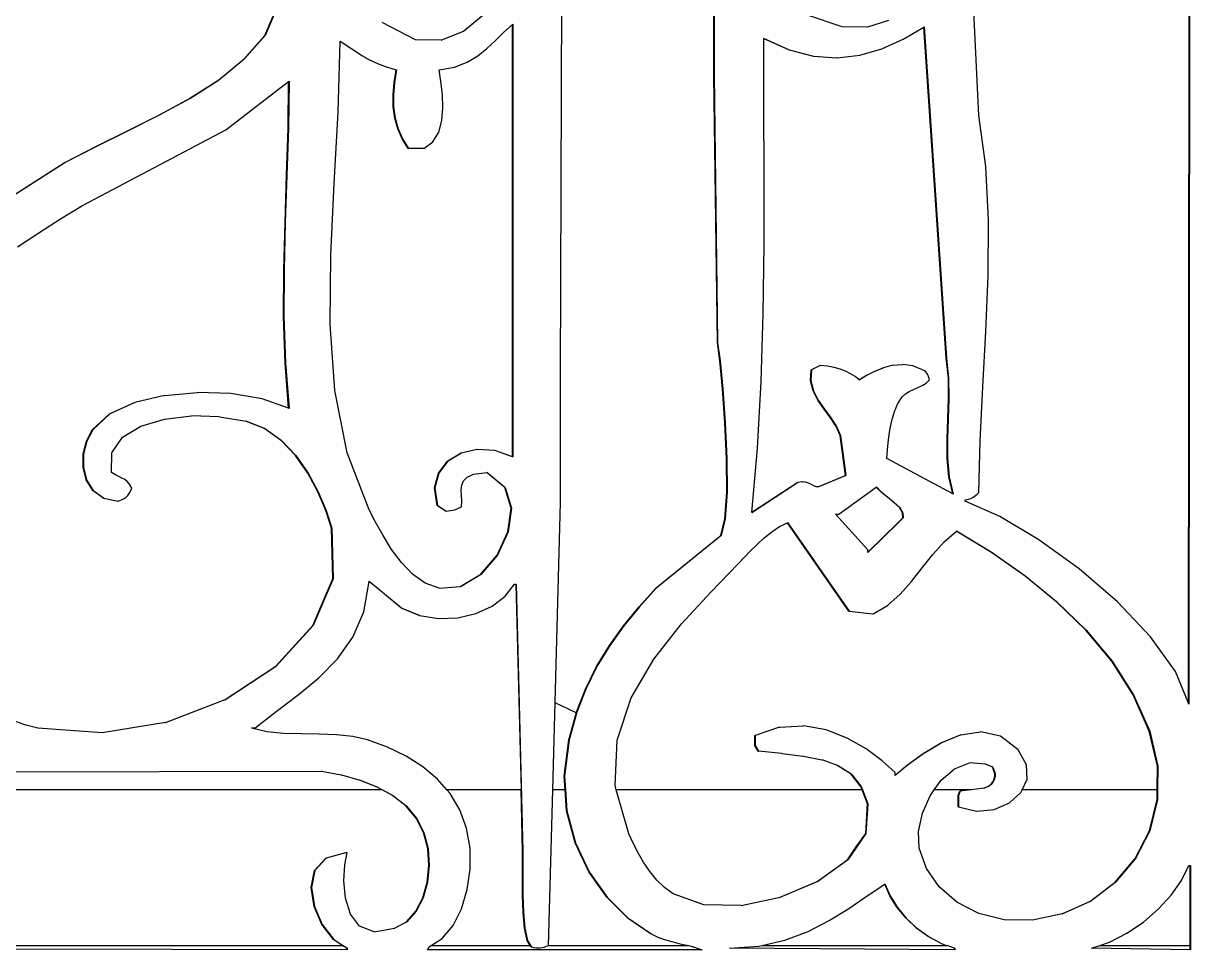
# Model space of a CAD drawing. Header units: inches. Extents: x -343 to 13887, y -13069 to -746.
# Drawn here: x 3413.24 to 3430.19, y -9231.01 to -9217.56 of the extents above; entities that cross this region are included whole.
import ezdxf

# ---------------------------------------------------------------- set-up
doc = ezdxf.new("R2010")
doc.units = ezdxf.units.IN
doc.header["$LTSCALE"] = 17
doc.header["$MEASUREMENT"] = 0
doc.layers.add('OUTLINE', color=1, linetype='Continuous', lineweight=25)

# ---------------------------------------------------------------- blocks, each defined once
blk = doc.blocks.new('fddd')
for p, q in [((-475.451, -3285.638), (-475.426, -3278.338)), ((-473.224, -3281.283), (-473.224, -3278.755)), ((-473.219, -3278.755), (-473.219, -3281.283)), ((-466.33, -3290.396), (-466.319, -3278.755)), ((-466.314, -3278.755), (-466.326, -3290.408)), ((-469.376, -3281.864), (-469.475, -3279.852)), ((-479.746, -3280.702), (-479.46, -3280.031)), ((-479.455, -3280.031), (-479.741, -3280.702)), ((-476.859, -3280.641), (-476.579, -3280.408)), ((-476.574, -3280.408), (-476.854, -3280.641)), ((-471.359, -3280.578), (-471.877, -3280.402)), ((-470.687, -3280.484), (-470.992, -3280.58)), ((-477.559, -3280.764), (-478.041, -3280.515)), ((-477.185, -3280.77), (-476.859, -3280.641)), ((-476.859, -3280.641), (-476.854, -3280.641)), ((-476.396, -3280.773), (-476.274, -3280.653)), ((-476.274, -3280.653), (-476.15, -3280.541)), ((-476.15, -3280.541), (-476.145, -3280.536)), ((-476.15, -3286.818), (-476.15, -3280.541)), ((-476.145, -3280.536), (-476.145, -3286.82)), ((-470.992, -3280.58), (-471.359, -3280.578)), ((-470.475, -3280.756), (-470.174, -3280.58)), ((-470.174, -3280.58), (-470.169, -3280.578)), ((-469.852, -3285.389), (-470.174, -3280.58)), ((-470.169, -3280.578), (-469.847, -3285.389)), ((-480.05, -3281.046), (-479.746, -3280.702)), ((-479.741, -3280.702), (-480.046, -3281.046)), ((-479.746, -3280.702), (-479.741, -3280.702)), ((-478.679, -3281.814), (-478.65, -3280.788)), ((-478.65, -3280.785), (-478.542, -3280.855)), ((-478.65, -3280.788), (-478.65, -3280.785)), ((-478.547, -3280.855), (-478.65, -3280.788)), ((-477.185, -3280.77), (-477.559, -3280.764)), ((-476.519, -3280.89), (-476.396, -3280.773)), ((-472.5, -3280.744), (-472.129, -3280.91)), ((-472.5, -3280.746), (-472.5, -3280.744)), ((-472.134, -3280.91), (-472.5, -3280.746)), ((-472.499, -3281.73), (-472.5, -3280.746)), ((-470.786, -3280.895), (-470.475, -3280.756)), ((-478.547, -3280.855), (-478.542, -3280.855)), ((-478.443, -3280.924), (-478.547, -3280.855)), ((-478.542, -3280.855), (-478.438, -3280.924)), ((-478.443, -3280.924), (-478.438, -3280.924)), ((-478.339, -3280.991), (-478.443, -3280.924)), ((-478.438, -3280.924), (-478.335, -3280.991)), ((-478.339, -3280.991), (-478.335, -3280.991)), ((-478.231, -3281.053), (-478.339, -3280.991)), ((-478.335, -3280.991), (-478.226, -3281.053)), ((-476.807, -3281.09), (-476.653, -3280.998)), ((-476.653, -3280.998), (-476.519, -3280.89)), ((-472.134, -3280.91), (-472.129, -3280.91)), ((-472.129, -3280.91), (-471.779, -3281.001)), ((-471.779, -3281.001), (-471.774, -3281.001)), ((-471.774, -3281.001), (-471.438, -3281.024)), ((-471.433, -3281.024), (-471.105, -3280.987)), ((-471.105, -3280.987), (-470.786, -3280.895)), ((-480.419, -3281.348), (-480.05, -3281.046)), ((-480.046, -3281.046), (-480.415, -3281.348)), ((-480.05, -3281.046), (-480.046, -3281.046)), ((-478.231, -3281.053), (-478.226, -3281.053)), ((-478.114, -3281.11), (-478.231, -3281.053)), ((-478.226, -3281.053), (-478.109, -3281.11)), ((-478.114, -3281.11), (-478.109, -3281.11)), ((-478.109, -3281.11), (-477.984, -3281.159)), ((-477.984, -3281.159), (-477.979, -3281.159)), ((-477.979, -3281.159), (-477.836, -3281.2)), ((-477.212, -3281.2), (-476.99, -3281.16)), ((-476.99, -3281.16), (-476.807, -3281.09)), ((-471.436, -3281.024), (-471.438, -3281.024)), ((-471.436, -3281.024), (-471.433, -3281.024)), ((-477.867, -3281.385), (-477.836, -3281.2)), ((-477.832, -3281.2), (-477.863, -3281.385)), ((-477.836, -3281.2), (-477.832, -3281.2)), ((-477.187, -3281.369), (-477.212, -3281.2)), ((-473.224, -3281.283), (-473.219, -3281.283)), ((-473.174, -3285.161), (-473.224, -3281.283)), ((-473.219, -3281.283), (-473.17, -3285.161)), ((-480.836, -3281.616), (-480.419, -3281.348)), ((-480.415, -3281.348), (-480.832, -3281.616)), ((-480.419, -3281.348), (-480.415, -3281.348)), ((-480.311, -3282.071), (-479.399, -3281.37)), ((-479.408, -3282.046), (-479.399, -3281.37)), ((-479.394, -3281.366), (-479.403, -3282.046)), ((-479.399, -3281.37), (-479.394, -3281.366)), ((-477.883, -3281.565), (-477.867, -3281.385)), ((-477.863, -3281.385), (-477.878, -3281.565)), ((-477.867, -3281.385), (-477.863, -3281.385)), ((-477.167, -3281.557), (-477.187, -3281.369)), ((-481.284, -3281.86), (-480.836, -3281.616)), ((-480.832, -3281.616), (-481.279, -3281.86)), ((-480.836, -3281.616), (-480.832, -3281.616)), ((-477.883, -3281.565), (-477.878, -3281.565)), ((-477.88, -3281.737), (-477.883, -3281.565)), ((-477.878, -3281.565), (-477.875, -3281.737)), ((-477.16, -3281.75), (-477.167, -3281.557)), ((-478.736, -3282.853), (-478.679, -3281.814)), ((-477.88, -3281.737), (-477.875, -3281.737)), ((-477.858, -3281.901), (-477.88, -3281.737)), ((-477.875, -3281.737), (-477.854, -3281.901)), ((-477.174, -3281.938), (-477.16, -3281.75)), ((-472.495, -3282.73), (-472.499, -3281.73)), ((-481.746, -3282.091), (-481.284, -3281.86)), ((-481.279, -3281.86), (-481.742, -3282.091)), ((-481.284, -3281.86), (-481.279, -3281.86)), ((-477.858, -3281.901), (-477.854, -3281.901)), ((-477.816, -3282.057), (-477.858, -3281.901)), ((-477.854, -3281.901), (-477.811, -3282.057)), ((-477.219, -3282.107), (-477.174, -3281.938)), ((-469.276, -3282.606), (-469.376, -3281.864)), ((-482.394, -3283.17), (-480.311, -3282.071)), ((-482.206, -3282.317), (-481.746, -3282.091)), ((-481.742, -3282.091), (-482.202, -3282.317)), ((-481.746, -3282.091), (-481.742, -3282.091)), ((-479.429, -3282.731), (-479.408, -3282.046)), ((-479.403, -3282.046), (-479.424, -3282.731)), ((-479.408, -3282.046), (-479.403, -3282.046)), ((-477.816, -3282.057), (-477.811, -3282.057)), ((-477.751, -3282.204), (-477.816, -3282.057)), ((-477.811, -3282.057), (-477.747, -3282.204)), ((-477.303, -3282.245), (-477.219, -3282.107)), ((-482.647, -3282.548), (-482.206, -3282.317)), ((-482.202, -3282.317), (-482.642, -3282.548)), ((-482.206, -3282.317), (-482.202, -3282.317)), ((-477.751, -3282.204), (-477.747, -3282.204)), ((-477.663, -3282.341), (-477.751, -3282.204)), ((-477.747, -3282.204), (-477.658, -3282.341)), ((-477.663, -3282.341), (-477.658, -3282.341)), ((-477.435, -3282.341), (-477.658, -3282.341)), ((-477.435, -3282.341), (-477.303, -3282.245)), ((-482.642, -3282.548), (-484.601, -3283.792)), ((-484.601, -3283.789), (-482.647, -3282.548)), ((-482.647, -3282.548), (-482.642, -3282.548)), ((-469.237, -3283.385), (-469.276, -3282.606)), ((-479.452, -3283.418), (-479.429, -3282.731)), ((-479.424, -3282.731), (-479.448, -3283.418)), ((-479.429, -3282.731), (-479.424, -3282.731)), ((-478.786, -3283.884), (-478.736, -3282.853)), ((-472.496, -3283.735), (-472.495, -3282.73)), ((-482.714, -3283.364), (-482.394, -3283.17)), ((-483.028, -3283.565), (-482.714, -3283.364)), ((-479.47, -3284.103), (-479.452, -3283.418)), ((-479.448, -3283.418), (-479.465, -3284.103)), ((-479.452, -3283.418), (-479.448, -3283.418)), ((-469.242, -3284.187), (-469.237, -3283.385)), ((-483.336, -3283.771), (-483.028, -3283.565)), ((-478.795, -3284.891), (-478.786, -3283.884)), ((-472.509, -3284.736), (-472.496, -3283.735)), ((-479.473, -3284.783), (-479.47, -3284.103)), ((-479.47, -3284.103), (-479.465, -3284.103)), ((-479.465, -3284.103), (-479.468, -3284.783)), ((-469.275, -3284.998), (-469.242, -3284.187)), ((-472.538, -3285.724), (-472.509, -3284.736)), ((-479.452, -3285.455), (-479.473, -3284.783)), ((-479.473, -3284.783), (-479.468, -3284.783)), ((-479.468, -3284.783), (-479.447, -3285.455)), ((-478.728, -3285.855), (-478.795, -3284.891)), ((-469.319, -3285.803), (-469.275, -3284.998)), ((-473.174, -3285.161), (-473.17, -3285.161)), ((-473.138, -3285.426), (-473.174, -3285.161)), ((-473.17, -3285.161), (-473.133, -3285.426)), ((-469.852, -3285.389), (-469.847, -3285.389)), ((-469.819, -3285.676), (-469.852, -3285.389)), ((-469.847, -3285.389), (-469.815, -3285.676)), ((-479.452, -3285.455), (-479.447, -3285.455)), ((-479.399, -3286.113), (-479.452, -3285.455)), ((-479.447, -3285.455), (-479.394, -3286.115)), ((-473.138, -3285.426), (-473.133, -3285.426)), ((-473.098, -3285.834), (-473.138, -3285.426)), ((-473.133, -3285.426), (-473.093, -3285.834)), ((-471.819, -3285.715), (-471.811, -3285.555)), ((-471.806, -3285.555), (-471.815, -3285.715)), ((-471.811, -3285.555), (-471.687, -3285.493)), ((-471.811, -3285.555), (-471.806, -3285.555)), ((-471.682, -3285.493), (-471.806, -3285.555)), ((-471.687, -3285.493), (-471.682, -3285.493)), ((-471.574, -3285.503), (-471.682, -3285.493)), ((-471.478, -3285.52), (-471.574, -3285.503)), ((-471.391, -3285.544), (-471.478, -3285.52)), ((-471.313, -3285.575), (-471.391, -3285.544)), ((-471.241, -3285.612), (-471.313, -3285.575)), ((-471.014, -3285.638), (-470.897, -3285.578)), ((-470.892, -3285.578), (-471.01, -3285.638)), ((-470.897, -3285.578), (-470.766, -3285.525)), ((-470.897, -3285.578), (-470.892, -3285.578)), ((-470.761, -3285.525), (-470.892, -3285.578)), ((-470.766, -3285.525), (-470.761, -3285.525)), ((-470.627, -3285.489), (-470.761, -3285.525)), ((-470.627, -3285.489), (-470.623, -3285.489)), ((-470.623, -3285.489), (-470.484, -3285.477)), ((-470.484, -3285.477), (-470.482, -3285.477)), ((-470.479, -3285.477), (-470.482, -3285.477)), ((-470.335, -3285.496), (-470.479, -3285.477)), ((-470.194, -3285.555), (-470.335, -3285.496)), ((-470.167, -3285.572), (-470.194, -3285.555)), ((-470.146, -3285.587), (-470.167, -3285.572)), ((-475.451, -3287.484), (-475.451, -3285.638)), ((-472.591, -3286.692), (-472.538, -3285.724)), ((-471.819, -3285.715), (-471.815, -3285.715)), ((-471.782, -3285.862), (-471.819, -3285.715)), ((-471.815, -3285.715), (-471.777, -3285.862)), ((-471.174, -3285.654), (-471.241, -3285.612)), ((-471.114, -3285.699), (-471.174, -3285.654)), ((-471.114, -3285.699), (-471.014, -3285.638)), ((-471.111, -3285.7), (-471.114, -3285.699)), ((-471.01, -3285.638), (-471.111, -3285.7)), ((-471.014, -3285.638), (-471.01, -3285.638)), ((-470.2, -3285.784), (-470.143, -3285.748)), ((-470.131, -3285.602), (-470.146, -3285.587)), ((-470.143, -3285.748), (-470.095, -3285.7)), ((-470.12, -3285.619), (-470.131, -3285.602)), ((-470.111, -3285.64), (-470.12, -3285.619)), ((-470.103, -3285.666), (-470.111, -3285.64)), ((-470.095, -3285.7), (-470.103, -3285.666)), ((-469.819, -3285.676), (-469.815, -3285.676)), ((-469.815, -3285.97), (-469.819, -3285.676)), ((-469.815, -3285.676), (-469.81, -3285.97)), ((-481.198, -3285.927), (-480.727, -3285.884)), ((-480.727, -3285.884), (-480.724, -3285.884)), ((-480.723, -3285.884), (-480.724, -3285.884)), ((-480.24, -3285.902), (-480.723, -3285.884)), ((-479.786, -3285.979), (-480.24, -3285.902)), ((-478.55, -3286.76), (-478.728, -3285.855)), ((-473.098, -3285.834), (-473.093, -3285.834)), ((-473.063, -3286.327), (-473.098, -3285.834)), ((-473.093, -3285.834), (-473.058, -3286.327)), ((-471.782, -3285.862), (-471.777, -3285.862)), ((-471.713, -3285.998), (-471.782, -3285.862)), ((-471.777, -3285.862), (-471.708, -3285.998)), ((-470.492, -3285.949), (-470.444, -3285.905)), ((-470.444, -3285.905), (-470.387, -3285.87)), ((-470.387, -3285.87), (-470.325, -3285.841)), ((-470.325, -3285.841), (-470.262, -3285.814)), ((-470.262, -3285.814), (-470.2, -3285.784)), ((-469.358, -3286.588), (-469.319, -3285.803)), ((-481.999, -3286.197), (-481.638, -3286.031)), ((-481.633, -3286.031), (-481.994, -3286.197)), ((-481.638, -3286.031), (-481.633, -3286.031)), ((-481.203, -3285.927), (-481.633, -3286.031)), ((-481.203, -3285.927), (-481.198, -3285.927)), ((-479.399, -3286.113), (-479.786, -3285.979)), ((-471.713, -3285.998), (-471.708, -3285.998)), ((-471.625, -3286.127), (-471.713, -3285.998)), ((-471.708, -3285.998), (-471.62, -3286.127)), ((-470.602, -3286.16), (-470.554, -3286.044)), ((-470.554, -3286.044), (-470.492, -3285.949)), ((-469.825, -3286.266), (-469.815, -3285.97)), ((-469.81, -3285.97), (-469.82, -3286.266)), ((-469.815, -3285.97), (-469.81, -3285.97)), ((-482.25, -3286.426), (-481.999, -3286.197)), ((-481.994, -3286.197), (-482.245, -3286.426)), ((-481.999, -3286.197), (-481.994, -3286.197)), ((-481.2, -3286.271), (-480.808, -3286.226)), ((-480.406, -3286.237), (-480.808, -3286.226)), ((-480.406, -3286.237), (-480.401, -3286.237)), ((-480.401, -3286.237), (-480.018, -3286.302)), ((-479.394, -3286.115), (-479.399, -3286.113)), ((-471.625, -3286.127), (-471.62, -3286.127)), ((-471.533, -3286.253), (-471.625, -3286.127)), ((-471.62, -3286.127), (-471.528, -3286.253)), ((-471.533, -3286.253), (-471.528, -3286.253)), ((-471.45, -3286.379), (-471.533, -3286.253)), ((-471.528, -3286.253), (-471.445, -3286.379)), ((-470.639, -3286.291), (-470.602, -3286.16)), ((-482.336, -3286.591), (-482.25, -3286.426)), ((-482.245, -3286.426), (-482.332, -3286.591)), ((-482.25, -3286.426), (-482.245, -3286.426)), ((-481.812, -3286.535), (-481.546, -3286.373)), ((-481.546, -3286.373), (-481.2, -3286.271)), ((-480.018, -3286.302), (-480.014, -3286.302)), ((-479.748, -3286.409), (-480.018, -3286.302)), ((-480.014, -3286.302), (-479.743, -3286.409)), ((-479.748, -3286.409), (-479.743, -3286.409)), ((-479.508, -3286.581), (-479.748, -3286.409)), ((-479.743, -3286.409), (-479.503, -3286.581)), ((-473.063, -3286.327), (-473.058, -3286.327)), ((-473.04, -3286.845), (-473.063, -3286.327)), ((-473.058, -3286.327), (-473.036, -3286.845)), ((-471.45, -3286.379), (-471.445, -3286.379)), ((-471.389, -3286.509), (-471.45, -3286.379)), ((-471.445, -3286.379), (-471.384, -3286.509)), ((-470.687, -3286.573), (-470.667, -3286.431)), ((-470.667, -3286.431), (-470.639, -3286.291)), ((-469.837, -3286.558), (-469.825, -3286.266)), ((-469.82, -3286.266), (-469.832, -3286.558)), ((-469.825, -3286.266), (-469.82, -3286.266)), ((-482.382, -3286.778), (-482.336, -3286.591)), ((-482.332, -3286.591), (-482.377, -3286.778)), ((-482.336, -3286.591), (-482.332, -3286.591)), ((-481.965, -3286.76), (-481.812, -3286.535)), ((-479.508, -3286.581), (-479.503, -3286.581)), ((-479.299, -3286.801), (-479.508, -3286.581)), ((-479.503, -3286.581), (-479.294, -3286.801)), ((-471.389, -3286.509), (-471.384, -3286.509)), ((-471.315, -3287.09), (-471.389, -3286.509)), ((-471.384, -3286.509), (-471.31, -3287.09)), ((-470.702, -3286.711), (-470.687, -3286.573)), ((-469.837, -3286.558), (-469.832, -3286.558)), ((-469.837, -3286.841), (-469.837, -3286.558)), ((-469.832, -3286.558), (-469.832, -3286.841)), ((-469.376, -3287.338), (-469.358, -3286.588)), ((-481.973, -3287.048), (-481.965, -3286.76)), ((-478.228, -3287.587), (-478.55, -3286.76)), ((-477.091, -3286.883), (-476.9, -3286.766)), ((-476.896, -3286.766), (-477.087, -3286.883)), ((-476.9, -3286.766), (-476.896, -3286.766)), ((-476.668, -3286.711), (-476.896, -3286.766)), ((-476.668, -3286.711), (-476.663, -3286.711)), ((-476.407, -3286.726), (-476.663, -3286.711)), ((-476.15, -3286.818), (-476.407, -3286.726)), ((-472.673, -3287.626), (-472.591, -3286.692)), ((-470.715, -3286.841), (-470.702, -3286.711)), ((-482.384, -3286.972), (-482.382, -3286.778)), ((-482.382, -3286.778), (-482.377, -3286.778)), ((-482.377, -3286.778), (-482.379, -3286.972)), ((-479.299, -3286.801), (-479.294, -3286.801)), ((-479.121, -3287.054), (-479.299, -3286.801)), ((-479.294, -3286.801), (-479.116, -3287.054)), ((-477.224, -3287.055), (-477.091, -3286.883)), ((-477.087, -3286.883), (-477.219, -3287.055)), ((-477.091, -3286.883), (-477.087, -3286.883)), ((-476.145, -3286.82), (-476.15, -3286.818)), ((-473.04, -3286.845), (-473.036, -3286.845)), ((-473.038, -3287.33), (-473.04, -3286.845)), ((-473.036, -3286.845), (-473.033, -3287.33)), ((-469.753, -3287.356), (-470.715, -3286.841)), ((-469.837, -3286.841), (-469.832, -3286.841)), ((-469.813, -3287.11), (-469.837, -3286.841)), ((-469.832, -3286.841), (-469.809, -3287.11)), ((-482.384, -3286.972), (-482.379, -3286.972)), ((-482.344, -3287.129), (-482.384, -3286.972)), ((-482.379, -3286.972), (-482.339, -3287.132)), ((-481.914, -3287.082), (-481.973, -3287.048)), ((-481.864, -3287.107), (-481.914, -3287.082)), ((-481.82, -3287.127), (-481.864, -3287.107)), ((-479.121, -3287.054), (-479.116, -3287.054)), ((-478.975, -3287.325), (-479.121, -3287.054)), ((-479.116, -3287.054), (-478.97, -3287.325)), ((-477.279, -3287.271), (-477.224, -3287.055)), ((-477.219, -3287.055), (-477.275, -3287.271)), ((-477.224, -3287.055), (-477.219, -3287.055)), ((-476.806, -3287.115), (-476.716, -3287.069)), ((-476.716, -3287.069), (-476.522, -3287.048)), ((-476.262, -3287.262), (-476.522, -3287.048)), ((-476.522, -3287.048), (-476.517, -3287.048)), ((-476.517, -3287.048), (-476.257, -3287.262)), ((-471.711, -3287.255), (-471.315, -3287.09)), ((-471.31, -3287.09), (-471.707, -3287.256)), ((-471.315, -3287.09), (-471.31, -3287.09)), ((-482.338, -3287.154), (-482.344, -3287.129)), ((-482.339, -3287.132), (-482.344, -3287.129)), ((-482.339, -3287.132), (-482.333, -3287.154)), ((-482.338, -3287.154), (-482.333, -3287.154)), ((-482.241, -3287.308), (-482.338, -3287.154)), ((-482.333, -3287.154), (-482.236, -3287.308)), ((-481.78, -3287.149), (-481.82, -3287.127)), ((-481.744, -3287.178), (-481.78, -3287.149)), ((-481.71, -3287.218), (-481.744, -3287.178)), ((-481.675, -3287.276), (-481.71, -3287.218)), ((-481.697, -3287.319), (-481.675, -3287.276)), ((-477.279, -3287.271), (-477.275, -3287.271)), ((-477.241, -3287.525), (-477.279, -3287.271)), ((-477.275, -3287.271), (-477.236, -3287.525)), ((-476.893, -3287.3), (-476.886, -3287.231)), ((-476.886, -3287.231), (-476.86, -3287.169)), ((-476.86, -3287.169), (-476.806, -3287.115)), ((-476.262, -3287.262), (-476.257, -3287.262)), ((-476.169, -3287.565), (-476.262, -3287.262)), ((-476.257, -3287.262), (-476.165, -3287.565)), ((-472.004, -3287.193), (-472.674, -3287.629)), ((-472.673, -3287.626), (-472.009, -3287.193)), ((-472.009, -3287.193), (-472.004, -3287.193)), ((-471.948, -3287.183), (-472.004, -3287.193)), ((-471.948, -3287.183), (-471.945, -3287.183)), ((-471.945, -3287.183), (-471.943, -3287.183)), ((-471.892, -3287.187), (-471.943, -3287.183)), ((-471.848, -3287.202), (-471.892, -3287.187)), ((-471.809, -3287.221), (-471.848, -3287.202)), ((-471.774, -3287.24), (-471.809, -3287.221)), ((-471.741, -3287.253), (-471.774, -3287.24)), ((-471.711, -3287.255), (-471.741, -3287.253)), ((-471.707, -3287.256), (-471.711, -3287.255)), ((-471.409, -3287.65), (-470.866, -3287.258)), ((-470.866, -3287.258), (-470.863, -3287.256)), ((-470.796, -3287.33), (-470.866, -3287.258)), ((-470.863, -3287.256), (-470.791, -3287.33)), ((-469.813, -3287.11), (-469.809, -3287.11)), ((-469.753, -3287.356), (-469.813, -3287.11)), ((-469.809, -3287.11), (-469.748, -3287.359)), ((-482.241, -3287.308), (-482.236, -3287.308)), ((-482.089, -3287.417), (-482.241, -3287.308)), ((-482.236, -3287.308), (-482.084, -3287.417)), ((-482.089, -3287.417), (-482.084, -3287.417)), ((-482.084, -3287.417), (-481.878, -3287.463)), ((-481.873, -3287.463), (-481.825, -3287.443)), ((-481.825, -3287.443), (-481.787, -3287.423)), ((-481.787, -3287.423), (-481.759, -3287.403)), ((-481.759, -3287.403), (-481.736, -3287.38)), ((-481.736, -3287.38), (-481.716, -3287.353)), ((-481.716, -3287.353), (-481.697, -3287.319)), ((-478.975, -3287.325), (-478.97, -3287.325)), ((-478.861, -3287.598), (-478.975, -3287.325)), ((-478.97, -3287.325), (-478.856, -3287.598)), ((-476.89, -3287.375), (-476.893, -3287.3)), ((-476.886, -3287.457), (-476.89, -3287.375)), ((-473.064, -3287.721), (-473.038, -3287.33)), ((-473.033, -3287.33), (-473.059, -3287.721)), ((-473.038, -3287.33), (-473.033, -3287.33)), ((-470.796, -3287.33), (-470.791, -3287.33)), ((-470.705, -3287.406), (-470.796, -3287.33)), ((-470.791, -3287.33), (-470.7, -3287.406)), ((-470.705, -3287.406), (-470.7, -3287.406)), ((-470.611, -3287.481), (-470.705, -3287.406)), ((-470.7, -3287.406), (-470.606, -3287.481)), ((-469.748, -3287.359), (-469.753, -3287.356)), ((-469.574, -3287.442), (-469.528, -3287.432)), ((-469.574, -3287.463), (-469.574, -3287.442)), ((-469.528, -3287.432), (-469.493, -3287.422)), ((-469.493, -3287.422), (-469.466, -3287.41)), ((-469.466, -3287.41), (-469.444, -3287.396)), ((-469.444, -3287.396), (-469.424, -3287.381)), ((-469.424, -3287.381), (-469.402, -3287.361)), ((-469.402, -3287.361), (-469.376, -3287.338)), ((-481.877, -3287.462), (-481.878, -3287.463)), ((-481.877, -3287.462), (-481.873, -3287.463)), ((-478.861, -3287.598), (-478.856, -3287.598)), ((-478.779, -3287.857), (-478.861, -3287.598)), ((-478.856, -3287.598), (-478.774, -3287.857)), ((-478.136, -3287.766), (-478.228, -3287.587)), ((-477.241, -3287.525), (-477.236, -3287.525)), ((-477.117, -3287.608), (-477.241, -3287.525)), ((-477.236, -3287.525), (-477.113, -3287.607)), ((-477.113, -3287.607), (-477.117, -3287.608)), ((-477.117, -3287.608), (-477.112, -3287.608)), ((-477.113, -3287.607), (-477.112, -3287.608)), ((-477.112, -3287.608), (-476.988, -3287.587)), ((-476.988, -3287.587), (-476.889, -3287.546)), ((-476.889, -3287.546), (-476.886, -3287.457)), ((-476.216, -3287.91), (-476.169, -3287.565)), ((-476.165, -3287.565), (-476.211, -3287.91)), ((-476.169, -3287.565), (-476.165, -3287.565)), ((-475.564, -3291.653), (-475.451, -3287.484)), ((-470.611, -3287.481), (-470.606, -3287.481)), ((-470.531, -3287.556), (-470.611, -3287.481)), ((-470.606, -3287.481), (-470.526, -3287.556)), ((-470.531, -3287.556), (-470.526, -3287.556)), ((-470.483, -3287.63), (-470.531, -3287.556)), ((-470.526, -3287.556), (-470.478, -3287.63)), ((-469.07, -3287.686), (-469.574, -3287.463)), ((-478.028, -3287.963), (-478.136, -3287.766)), ((-473.125, -3287.961), (-473.064, -3287.721)), ((-473.059, -3287.721), (-473.12, -3287.961)), ((-473.064, -3287.721), (-473.059, -3287.721)), ((-472.674, -3287.629), (-472.673, -3287.626)), ((-472.271, -3287.832), (-472.157, -3287.776)), ((-472.157, -3287.776), (-472.153, -3287.774)), ((-471.265, -3289.06), (-472.157, -3287.776)), ((-472.153, -3287.774), (-471.26, -3289.06)), ((-470.987, -3288.168), (-471.459, -3287.65)), ((-471.459, -3287.65), (-471.409, -3287.65)), ((-470.541, -3287.774), (-470.987, -3288.209)), ((-470.987, -3288.205), (-470.546, -3287.774)), ((-470.546, -3287.774), (-470.482, -3287.703)), ((-470.546, -3287.774), (-470.541, -3287.774)), ((-470.477, -3287.703), (-470.541, -3287.774)), ((-470.483, -3287.63), (-470.478, -3287.63)), ((-470.482, -3287.703), (-470.483, -3287.63)), ((-470.482, -3287.703), (-470.477, -3287.703)), ((-470.478, -3287.63), (-470.477, -3287.703)), ((-468.504, -3288.024), (-469.07, -3287.686)), ((-478.779, -3287.857), (-478.774, -3287.857)), ((-478.757, -3288.589), (-478.779, -3287.857)), ((-478.774, -3287.857), (-478.752, -3288.589)), ((-476.373, -3288.246), (-476.216, -3287.91)), ((-476.211, -3287.91), (-476.368, -3288.246)), ((-476.216, -3287.91), (-476.211, -3287.91)), ((-472.494, -3287.995), (-472.385, -3287.907)), ((-472.385, -3287.907), (-472.271, -3287.832)), ((-469.881, -3288.054), (-469.7, -3287.9)), ((-469.7, -3287.9), (-469.698, -3287.898)), ((-469.2, -3288.204), (-469.7, -3287.9)), ((-469.698, -3287.898), (-469.195, -3288.204)), ((-477.904, -3288.164), (-478.028, -3287.963)), ((-474.067, -3288.728), (-473.125, -3287.961)), ((-473.12, -3287.961), (-474.062, -3288.728)), ((-473.125, -3287.961), (-473.12, -3287.961)), ((-472.696, -3288.19), (-472.598, -3288.091)), ((-472.598, -3288.091), (-472.494, -3287.995)), ((-470.045, -3288.235), (-469.881, -3288.054)), ((-467.92, -3288.447), (-468.504, -3288.024)), ((-477.762, -3288.355), (-477.904, -3288.164)), ((-476.611, -3288.527), (-476.373, -3288.246)), ((-476.368, -3288.246), (-476.606, -3288.527)), ((-476.373, -3288.246), (-476.368, -3288.246)), ((-472.872, -3288.375), (-472.696, -3288.19)), ((-470.987, -3288.205), (-470.987, -3288.168)), ((-470.987, -3288.209), (-470.987, -3288.205)), ((-470.2, -3288.431), (-470.045, -3288.235)), ((-468.711, -3288.545), (-469.2, -3288.204)), ((-469.2, -3288.204), (-469.195, -3288.204)), ((-469.195, -3288.204), (-468.706, -3288.545)), ((-477.6, -3288.522), (-477.762, -3288.355)), ((-473.269, -3288.783), (-472.872, -3288.375)), ((-470.355, -3288.628), (-470.2, -3288.431)), ((-467.364, -3288.926), (-467.92, -3288.447)), ((-478.849, -3288.802), (-478.757, -3288.589)), ((-478.752, -3288.589), (-478.845, -3288.804)), ((-478.757, -3288.589), (-478.752, -3288.589)), ((-478.305, -3289.068), (-478.229, -3288.628)), ((-478.229, -3288.628), (-478.228, -3288.624)), ((-477.762, -3289.018), (-478.229, -3288.628)), ((-478.228, -3288.624), (-477.757, -3289.018)), ((-477.417, -3288.651), (-477.6, -3288.522)), ((-476.902, -3288.704), (-476.611, -3288.527)), ((-476.606, -3288.527), (-476.897, -3288.704)), ((-476.611, -3288.527), (-476.606, -3288.527)), ((-470.519, -3288.814), (-470.355, -3288.628)), ((-468.711, -3288.545), (-468.706, -3288.545)), ((-468.247, -3288.923), (-468.711, -3288.545)), ((-468.706, -3288.545), (-468.242, -3288.923)), ((-479.049, -3289.269), (-478.849, -3288.802)), ((-478.845, -3288.804), (-479.044, -3289.269)), ((-478.845, -3288.804), (-478.849, -3288.802)), ((-477.212, -3288.728), (-477.417, -3288.651)), ((-477.212, -3288.728), (-476.902, -3288.704)), ((-476.902, -3288.704), (-476.897, -3288.704)), ((-476.253, -3288.843), (-476.121, -3288.666)), ((-476.121, -3288.666), (-476.1, -3288.666)), ((-476.1, -3288.666), (-476.096, -3288.666)), ((-476.1, -3288.666), (-476.024, -3291.653)), ((-476.096, -3288.666), (-475.997, -3292.544)), ((-474.309, -3288.995), (-474.067, -3288.728)), ((-474.062, -3288.728), (-474.304, -3288.995)), ((-474.067, -3288.728), (-474.062, -3288.728)), ((-473.695, -3289.244), (-473.269, -3288.783)), ((-476.444, -3288.988), (-476.253, -3288.843)), ((-470.702, -3288.976), (-470.519, -3288.814)), ((-467.822, -3289.336), (-468.247, -3288.923)), ((-468.247, -3288.923), (-468.242, -3288.923)), ((-468.242, -3288.923), (-467.817, -3289.336)), ((-466.883, -3289.433), (-467.364, -3288.926)), ((-478.465, -3289.439), (-478.305, -3289.068)), ((-477.762, -3289.018), (-477.757, -3289.018)), ((-477.501, -3289.124), (-477.762, -3289.018)), ((-477.757, -3289.018), (-477.497, -3289.124)), ((-477.501, -3289.124), (-477.497, -3289.124)), ((-477.497, -3289.124), (-477.225, -3289.168)), ((-476.942, -3289.156), (-476.679, -3289.094)), ((-476.679, -3289.094), (-476.444, -3288.988)), ((-474.535, -3289.271), (-474.309, -3288.995)), ((-474.304, -3288.995), (-474.53, -3289.271)), ((-474.309, -3288.995), (-474.304, -3288.995)), ((-471.265, -3289.06), (-471.26, -3289.06)), ((-471.26, -3289.06), (-470.918, -3289.101)), ((-470.918, -3289.101), (-470.913, -3289.101)), ((-470.913, -3289.101), (-470.702, -3288.976)), ((-479.591, -3289.865), (-479.049, -3289.269)), ((-479.044, -3289.269), (-479.587, -3289.865)), ((-479.049, -3289.269), (-479.044, -3289.269)), ((-477.221, -3289.167), (-477.225, -3289.168)), ((-477.221, -3289.167), (-477.22, -3289.168)), ((-477.22, -3289.168), (-476.942, -3289.156)), ((-474.741, -3289.559), (-474.535, -3289.271)), ((-474.53, -3289.271), (-474.736, -3289.559)), ((-474.535, -3289.271), (-474.53, -3289.271)), ((-474.098, -3289.757), (-473.695, -3289.244)), ((-478.688, -3289.753), (-478.465, -3289.439)), ((-467.822, -3289.336), (-467.817, -3289.336)), ((-467.447, -3289.787), (-467.822, -3289.336)), ((-467.817, -3289.336), (-467.442, -3289.787)), ((-466.522, -3289.936), (-466.883, -3289.433)), ((-474.927, -3289.864), (-474.741, -3289.559)), ((-474.736, -3289.559), (-474.922, -3289.864)), ((-474.741, -3289.559), (-474.736, -3289.559)), ((-478.96, -3290.027), (-478.688, -3289.753)), ((-474.427, -3290.32), (-474.098, -3289.757)), ((-467.447, -3289.787), (-467.442, -3289.787)), ((-467.136, -3290.275), (-467.447, -3289.787)), ((-467.442, -3289.787), (-467.131, -3290.275)), ((-480.324, -3290.345), (-479.591, -3289.865)), ((-479.587, -3289.865), (-480.319, -3290.345)), ((-479.591, -3289.865), (-479.587, -3289.865)), ((-475.088, -3290.191), (-474.927, -3289.864)), ((-474.922, -3289.864), (-475.084, -3290.191)), ((-474.927, -3289.864), (-474.922, -3289.864)), ((-466.33, -3290.396), (-466.522, -3289.936)), ((-479.262, -3290.275), (-478.96, -3290.027)), ((-479.578, -3290.515), (-479.262, -3290.275)), ((-475.222, -3290.537), (-475.088, -3290.191)), ((-475.084, -3290.191), (-475.218, -3290.539)), ((-475.088, -3290.191), (-475.084, -3290.191)), ((-474.63, -3290.932), (-474.427, -3290.32)), ((-467.136, -3290.275), (-467.131, -3290.275)), ((-466.901, -3290.802), (-467.136, -3290.275)), ((-467.131, -3290.275), (-466.896, -3290.802)), ((-480.324, -3290.345), (-481.18, -3290.675)), ((-480.324, -3290.345), (-480.319, -3290.345)), ((-475.222, -3290.537), (-475.529, -3290.39)), ((-466.326, -3290.408), (-466.33, -3290.396)), ((-483.232, -3290.71), (-483.417, -3290.641)), ((-479.89, -3290.76), (-479.578, -3290.515)), ((-475.332, -3290.926), (-475.224, -3290.544)), ((-475.22, -3290.544), (-475.327, -3290.926)), ((-475.224, -3290.544), (-475.222, -3290.537)), ((-475.224, -3290.544), (-475.22, -3290.544)), ((-475.218, -3290.539), (-475.222, -3290.537)), ((-475.218, -3290.539), (-475.22, -3290.544)), ((-483.039, -3290.76), (-483.232, -3290.71)), ((-482.107, -3290.825), (-483.039, -3290.76)), ((-481.185, -3290.675), (-482.107, -3290.825)), ((-481.185, -3290.675), (-481.18, -3290.675)), ((-479.716, -3290.81), (-479.939, -3290.76)), ((-479.89, -3290.76), (-479.939, -3290.76)), ((-479.472, -3290.834), (-479.716, -3290.81)), ((-479.216, -3290.843), (-479.472, -3290.834)), ((-472.273, -3290.745), (-472.624, -3290.864)), ((-472.273, -3290.745), (-472.268, -3290.745)), ((-472.268, -3290.745), (-471.927, -3290.725)), ((-471.927, -3290.725), (-471.926, -3290.726)), ((-471.922, -3290.725), (-471.926, -3290.726)), ((-471.593, -3290.785), (-471.922, -3290.725)), ((-471.288, -3290.904), (-471.593, -3290.785)), ((-469.637, -3290.855), (-469.351, -3290.812)), ((-469.351, -3290.812), (-469.349, -3290.812)), ((-469.349, -3290.812), (-469.346, -3290.812)), ((-469.064, -3290.873), (-469.346, -3290.812)), ((-466.784, -3291.309), (-466.901, -3290.802)), ((-466.901, -3290.802), (-466.896, -3290.802)), ((-466.896, -3290.802), (-466.779, -3291.309)), ((-478.957, -3290.846), (-479.216, -3290.843)), ((-478.704, -3290.854), (-478.957, -3290.846)), ((-478.466, -3290.878), (-478.704, -3290.854)), ((-478.253, -3290.926), (-478.466, -3290.878)), ((-477.962, -3291.035), (-478.253, -3290.926)), ((-475.4, -3291.455), (-475.332, -3290.926)), ((-475.327, -3290.926), (-475.395, -3291.455)), ((-475.332, -3290.926), (-475.327, -3290.926)), ((-474.658, -3291.591), (-474.63, -3290.932)), ((-472.629, -3290.864), (-472.624, -3290.864)), ((-472.629, -3291.009), (-472.629, -3290.864)), ((-472.624, -3290.864), (-472.624, -3291.009)), ((-471.014, -3291.06), (-471.288, -3290.904)), ((-470.189, -3291.129), (-469.925, -3290.971)), ((-469.921, -3290.971), (-470.184, -3291.129)), ((-469.925, -3290.971), (-469.641, -3290.855)), ((-469.925, -3290.971), (-469.921, -3290.971)), ((-469.637, -3290.855), (-469.921, -3290.971)), ((-469.641, -3290.855), (-469.637, -3290.855)), ((-468.805, -3291.071), (-469.064, -3290.873)), ((-477.693, -3291.165), (-477.962, -3291.035)), ((-477.449, -3291.319), (-477.693, -3291.165)), ((-472.629, -3291.009), (-472.624, -3291.009)), ((-472.579, -3291.092), (-472.629, -3291.009)), ((-472.624, -3291.009), (-472.574, -3291.092)), ((-472.579, -3291.092), (-472.574, -3291.092)), ((-472.237, -3291.128), (-472.574, -3291.092)), ((-472.237, -3291.128), (-472.232, -3291.128)), ((-472.232, -3291.128), (-471.929, -3291.165)), ((-471.929, -3291.165), (-471.925, -3291.165)), ((-471.925, -3291.165), (-471.658, -3291.218)), ((-470.779, -3291.233), (-471.014, -3291.06)), ((-470.417, -3291.298), (-470.189, -3291.129)), ((-470.184, -3291.129), (-470.412, -3291.298)), ((-470.189, -3291.129), (-470.184, -3291.129)), ((-468.683, -3291.289), (-468.805, -3291.071)), ((-477.236, -3291.499), (-477.449, -3291.319)), ((-471.658, -3291.218), (-471.654, -3291.218)), ((-471.427, -3291.3), (-471.654, -3291.218)), ((-471.427, -3291.3), (-471.422, -3291.3)), ((-471.237, -3291.424), (-471.427, -3291.3)), ((-471.422, -3291.3), (-471.232, -3291.424)), ((-470.591, -3291.403), (-470.779, -3291.233)), ((-470.412, -3291.298), (-470.591, -3291.445)), ((-470.591, -3291.441), (-470.417, -3291.298)), ((-470.417, -3291.298), (-470.412, -3291.298)), ((-469.926, -3291.515), (-469.732, -3291.348)), ((-469.732, -3291.348), (-469.513, -3291.261)), ((-469.281, -3291.279), (-469.513, -3291.261)), ((-469.182, -3291.32), (-469.281, -3291.279)), ((-469.281, -3291.279), (-469.276, -3291.279)), ((-469.276, -3291.279), (-469.177, -3291.32)), ((-469.182, -3291.32), (-469.177, -3291.32)), ((-469.171, -3291.35), (-469.182, -3291.32)), ((-469.177, -3291.32), (-469.166, -3291.35)), ((-468.677, -3291.501), (-468.683, -3291.289)), ((-466.786, -3291.653), (-466.784, -3291.309)), ((-466.784, -3291.309), (-466.779, -3291.309)), ((-466.779, -3291.309), (-466.782, -3291.653)), ((-489.585, -3291.403), (-478.927, -3291.382)), ((-478.923, -3291.382), (-478.927, -3291.382)), ((-478.923, -3291.382), (-478.638, -3291.438)), ((-478.638, -3291.438), (-478.633, -3291.438)), ((-478.633, -3291.438), (-478.365, -3291.514)), ((-478.365, -3291.514), (-478.36, -3291.514)), ((-478.113, -3291.613), (-478.365, -3291.514)), ((-478.36, -3291.514), (-478.108, -3291.613)), ((-477.102, -3291.653), (-477.236, -3291.499)), ((-475.4, -3291.455), (-475.395, -3291.455)), ((-475.386, -3291.653), (-475.4, -3291.455)), ((-475.395, -3291.455), (-475.381, -3291.653)), ((-471.237, -3291.424), (-471.232, -3291.424)), ((-471.091, -3291.606), (-471.237, -3291.424)), ((-471.232, -3291.424), (-471.086, -3291.606)), ((-470.591, -3291.441), (-470.591, -3291.403)), ((-470.591, -3291.445), (-470.591, -3291.441)), ((-470.023, -3291.653), (-469.926, -3291.515)), ((-469.174, -3291.536), (-469.157, -3291.507)), ((-469.171, -3291.35), (-469.166, -3291.35)), ((-469.16, -3291.377), (-469.171, -3291.35)), ((-469.152, -3291.507), (-469.169, -3291.536)), ((-469.166, -3291.35), (-469.155, -3291.377)), ((-469.16, -3291.377), (-469.155, -3291.377)), ((-469.151, -3291.401), (-469.16, -3291.377)), ((-469.157, -3291.507), (-469.147, -3291.477)), ((-469.157, -3291.507), (-469.152, -3291.507)), ((-469.155, -3291.377), (-469.146, -3291.401)), ((-469.142, -3291.477), (-469.152, -3291.507)), ((-469.151, -3291.401), (-469.146, -3291.401)), ((-469.145, -3291.426), (-469.151, -3291.401)), ((-469.147, -3291.477), (-469.143, -3291.45)), ((-469.147, -3291.477), (-469.142, -3291.477)), ((-469.146, -3291.401), (-469.14, -3291.426)), ((-469.145, -3291.426), (-469.14, -3291.426)), ((-469.143, -3291.45), (-469.145, -3291.426)), ((-469.143, -3291.45), (-469.138, -3291.45)), ((-469.138, -3291.45), (-469.142, -3291.477)), ((-469.14, -3291.426), (-469.138, -3291.45)), ((-468.749, -3291.653), (-468.677, -3291.501)), ((-478.041, -3291.653), (-492.984, -3291.653)), ((-478.113, -3291.613), (-478.108, -3291.613)), ((-478.041, -3291.653), (-478.113, -3291.613)), ((-478.108, -3291.613), (-478.036, -3291.653)), ((-478.036, -3291.653), (-478.041, -3291.653)), ((-477.889, -3291.737), (-478.041, -3291.653)), ((-478.036, -3291.653), (-477.884, -3291.737)), ((-476.024, -3291.653), (-477.102, -3291.653)), ((-477.056, -3291.706), (-477.102, -3291.653)), ((-476.001, -3292.544), (-476.024, -3291.653)), ((-475.625, -3293.913), (-475.564, -3291.653)), ((-475.386, -3291.653), (-475.564, -3291.653)), ((-475.381, -3291.653), (-475.386, -3291.653)), ((-475.364, -3291.958), (-475.386, -3291.653)), ((-475.381, -3291.653), (-475.359, -3291.958)), ((-474.641, -3291.653), (-474.658, -3291.591)), ((-471.073, -3291.653), (-474.641, -3291.653)), ((-474.459, -3292.295), (-474.641, -3291.653)), ((-471.091, -3291.606), (-471.086, -3291.606)), ((-471.073, -3291.653), (-471.091, -3291.606)), ((-471.086, -3291.606), (-471.068, -3291.653)), ((-471.068, -3291.653), (-471.073, -3291.653)), ((-470.992, -3291.859), (-471.073, -3291.653)), ((-471.068, -3291.653), (-470.987, -3291.859)), ((-470.084, -3291.739), (-470.023, -3291.653)), ((-469.486, -3291.653), (-470.023, -3291.653)), ((-469.678, -3291.735), (-469.653, -3291.673)), ((-469.648, -3291.673), (-469.673, -3291.735)), ((-469.653, -3291.673), (-469.648, -3291.673)), ((-469.486, -3291.653), (-469.648, -3291.673)), ((-469.481, -3291.653), (-469.486, -3291.653)), ((-469.306, -3291.631), (-469.481, -3291.653)), ((-469.306, -3291.631), (-469.272, -3291.617)), ((-469.306, -3291.631), (-469.301, -3291.631)), ((-469.267, -3291.617), (-469.301, -3291.631)), ((-469.272, -3291.617), (-469.245, -3291.605)), ((-469.272, -3291.617), (-469.267, -3291.617)), ((-469.24, -3291.605), (-469.267, -3291.617)), ((-469.245, -3291.605), (-469.223, -3291.592)), ((-469.245, -3291.605), (-469.24, -3291.605)), ((-469.218, -3291.592), (-469.24, -3291.605)), ((-469.223, -3291.592), (-469.205, -3291.577)), ((-469.223, -3291.592), (-469.218, -3291.592)), ((-469.2, -3291.577), (-469.218, -3291.592)), ((-469.205, -3291.577), (-469.189, -3291.559)), ((-469.205, -3291.577), (-469.2, -3291.577)), ((-469.184, -3291.559), (-469.2, -3291.577)), ((-469.189, -3291.559), (-469.174, -3291.536)), ((-469.189, -3291.559), (-469.184, -3291.559)), ((-469.169, -3291.536), (-469.184, -3291.559)), ((-469.174, -3291.536), (-469.169, -3291.536)), ((-468.768, -3291.691), (-468.749, -3291.653)), ((-466.786, -3291.653), (-468.749, -3291.653)), ((-466.788, -3291.795), (-466.786, -3291.653)), ((-466.782, -3291.653), (-466.786, -3291.653)), ((-466.782, -3291.653), (-466.783, -3291.795)), ((-477.889, -3291.737), (-477.884, -3291.737)), ((-477.698, -3291.887), (-477.889, -3291.737)), ((-477.884, -3291.737), (-477.693, -3291.887)), ((-476.914, -3291.943), (-477.056, -3291.706)), ((-470.196, -3291.994), (-470.084, -3291.739)), ((-469.678, -3291.735), (-469.673, -3291.735)), ((-469.678, -3291.901), (-469.678, -3291.735)), ((-469.673, -3291.735), (-469.673, -3291.901)), ((-469.154, -3291.939), (-468.933, -3291.843)), ((-468.933, -3291.843), (-468.768, -3291.691)), ((-466.9, -3292.247), (-466.788, -3291.795)), ((-466.783, -3291.795), (-466.895, -3292.247)), ((-466.788, -3291.795), (-466.783, -3291.795)), ((-477.698, -3291.887), (-477.693, -3291.887)), ((-477.546, -3292.066), (-477.698, -3291.887)), ((-477.693, -3291.887), (-477.541, -3292.066)), ((-476.815, -3292.212), (-476.914, -3291.943)), ((-475.364, -3291.958), (-475.359, -3291.958)), ((-475.238, -3292.424), (-475.364, -3291.958)), ((-475.359, -3291.958), (-475.233, -3292.424)), ((-471.02, -3292.287), (-470.992, -3291.859)), ((-470.987, -3291.859), (-471.016, -3292.287)), ((-470.992, -3291.859), (-470.987, -3291.859)), ((-470.253, -3292.257), (-470.196, -3291.994)), ((-469.678, -3291.901), (-469.673, -3291.901)), ((-469.673, -3291.901), (-469.412, -3291.964)), ((-469.409, -3291.964), (-469.412, -3291.964)), ((-469.409, -3291.964), (-469.407, -3291.964)), ((-469.407, -3291.964), (-469.154, -3291.939)), ((-477.546, -3292.066), (-477.541, -3292.066)), ((-477.44, -3292.274), (-477.546, -3292.066)), ((-477.541, -3292.066), (-477.435, -3292.274)), ((-477.44, -3292.274), (-477.435, -3292.274)), ((-477.38, -3292.506), (-477.44, -3292.274)), ((-477.435, -3292.274), (-477.375, -3292.506)), ((-476.765, -3292.502), (-476.815, -3292.212)), ((-474.392, -3292.439), (-474.459, -3292.295)), ((-471.157, -3292.483), (-471.02, -3292.287)), ((-471.016, -3292.287), (-471.153, -3292.485)), ((-471.02, -3292.287), (-471.016, -3292.287)), ((-470.244, -3292.502), (-470.253, -3292.257)), ((-467.107, -3292.651), (-466.9, -3292.247)), ((-466.895, -3292.247), (-467.102, -3292.651)), ((-466.9, -3292.247), (-466.895, -3292.247)), ((-477.38, -3292.506), (-477.375, -3292.506)), ((-477.363, -3292.751), (-477.38, -3292.506)), ((-477.375, -3292.506), (-477.358, -3292.751)), ((-476.762, -3292.805), (-476.765, -3292.502)), ((-475.238, -3292.424), (-475.233, -3292.424)), ((-475.038, -3292.845), (-475.238, -3292.424)), ((-475.233, -3292.424), (-475.033, -3292.845)), ((-474.319, -3292.579), (-474.392, -3292.439)), ((-471.286, -3292.669), (-471.157, -3292.483)), ((-471.153, -3292.485), (-471.281, -3292.669)), ((-471.153, -3292.485), (-471.157, -3292.483)), ((-470.139, -3292.797), (-470.244, -3292.502)), ((-479.022, -3292.826), (-478.857, -3292.644)), ((-478.852, -3292.644), (-479.018, -3292.826)), ((-478.857, -3292.644), (-478.852, -3292.644)), ((-478.555, -3292.565), (-478.852, -3292.644)), ((-478.585, -3292.742), (-478.551, -3292.565)), ((-478.555, -3292.565), (-478.556, -3292.566)), ((-478.555, -3292.565), (-478.551, -3292.565)), ((-476.003, -3292.706), (-476.001, -3292.544)), ((-476.001, -3292.544), (-475.997, -3292.544)), ((-475.997, -3292.544), (-475.998, -3292.706)), ((-474.239, -3292.715), (-474.319, -3292.579)), ((-471.722, -3292.985), (-471.286, -3292.669)), ((-471.281, -3292.669), (-471.717, -3292.985)), ((-471.286, -3292.669), (-471.281, -3292.669)), ((-467.395, -3292.996), (-467.107, -3292.651)), ((-467.102, -3292.651), (-467.391, -3292.996)), ((-467.107, -3292.651), (-467.102, -3292.651)), ((-479.073, -3293.073), (-479.022, -3292.826)), ((-479.018, -3292.826), (-479.068, -3293.073)), ((-479.022, -3292.826), (-479.018, -3292.826)), ((-478.597, -3292.975), (-478.585, -3292.742)), ((-477.387, -3292.994), (-477.363, -3292.751)), ((-477.358, -3292.751), (-477.382, -3292.994)), ((-477.363, -3292.751), (-477.358, -3292.751)), ((-476.805, -3293.103), (-476.762, -3292.805)), ((-476.005, -3292.927), (-476.003, -3292.706)), ((-476.003, -3292.706), (-475.998, -3292.706)), ((-475.998, -3292.706), (-476, -3292.927)), ((-475.038, -3292.845), (-475.033, -3292.845)), ((-474.779, -3293.212), (-475.038, -3292.845)), ((-475.033, -3292.845), (-474.774, -3293.212)), ((-474.15, -3292.844), (-474.239, -3292.715)), ((-474.051, -3292.964), (-474.15, -3292.844)), ((-469.952, -3293.063), (-470.139, -3292.797)), ((-466.432, -3292.97), (-466.326, -3292.751)), ((-466.326, -3292.751), (-466.306, -3292.751)), ((-466.306, -3292.751), (-466.301, -3292.751)), ((-466.306, -3293.913), (-466.306, -3292.751)), ((-466.301, -3292.751), (-466.301, -3293.913)), ((-478.574, -3293.226), (-478.597, -3292.975)), ((-477.45, -3293.221), (-477.387, -3292.994)), ((-477.382, -3292.994), (-477.445, -3293.221)), ((-477.387, -3292.994), (-477.382, -3292.994)), ((-476.004, -3293.18), (-476.005, -3292.927)), ((-476.005, -3292.927), (-476, -3292.927)), ((-476, -3292.927), (-476, -3293.18)), ((-473.94, -3293.072), (-474.051, -3292.964)), ((-472.26, -3293.213), (-471.722, -3292.985)), ((-471.717, -3292.985), (-472.256, -3293.213)), ((-471.722, -3292.985), (-471.717, -3292.985)), ((-470.998, -3293.195), (-470.743, -3293.023)), ((-470.743, -3293.023), (-470.74, -3293.021)), ((-470.669, -3293.194), (-470.743, -3293.023)), ((-470.74, -3293.021), (-470.664, -3293.194)), ((-467.753, -3293.269), (-467.395, -3292.996)), ((-467.391, -3292.996), (-467.748, -3293.269)), ((-467.395, -3292.996), (-467.391, -3292.996)), ((-466.583, -3293.185), (-466.432, -3292.97)), ((-479.073, -3293.073), (-479.068, -3293.073)), ((-479.03, -3293.347), (-479.073, -3293.073)), ((-479.068, -3293.073), (-479.026, -3293.347)), ((-476.889, -3293.381), (-476.805, -3293.103)), ((-476.004, -3293.18), (-476, -3293.18)), ((-475.996, -3293.435), (-476.004, -3293.18)), ((-476, -3293.18), (-475.991, -3293.435)), ((-473.814, -3293.166), (-473.94, -3293.072)), ((-473.372, -3293.325), (-473.814, -3293.166)), ((-471.265, -3293.376), (-470.998, -3293.195)), ((-470.669, -3293.194), (-470.664, -3293.194)), ((-470.564, -3293.361), (-470.669, -3293.194)), ((-470.664, -3293.194), (-470.56, -3293.361)), ((-469.695, -3293.284), (-469.952, -3293.063)), ((-466.771, -3293.388), (-466.583, -3293.185)), ((-479.03, -3293.347), (-479.026, -3293.347)), ((-478.916, -3293.61), (-479.03, -3293.347)), ((-479.026, -3293.347), (-478.911, -3293.61)), ((-478.503, -3293.458), (-478.574, -3293.226)), ((-477.55, -3293.418), (-477.45, -3293.221)), ((-477.445, -3293.221), (-477.546, -3293.418)), ((-477.45, -3293.221), (-477.445, -3293.221)), ((-477.012, -3293.623), (-476.889, -3293.381)), ((-474.779, -3293.212), (-474.774, -3293.212)), ((-474.475, -3293.516), (-474.779, -3293.212)), ((-474.774, -3293.212), (-474.47, -3293.516)), ((-472.829, -3293.334), (-473.372, -3293.325)), ((-472.829, -3293.334), (-472.26, -3293.213)), ((-472.26, -3293.213), (-472.256, -3293.213)), ((-471.548, -3293.551), (-471.265, -3293.376)), ((-470.564, -3293.361), (-470.56, -3293.361)), ((-470.434, -3293.519), (-470.564, -3293.361)), ((-470.56, -3293.361), (-470.43, -3293.519)), ((-469.377, -3293.448), (-469.695, -3293.284)), ((-468.165, -3293.456), (-467.753, -3293.269)), ((-467.748, -3293.269), (-468.161, -3293.456)), ((-467.753, -3293.269), (-467.748, -3293.269)), ((-478.368, -3293.633), (-478.503, -3293.458)), ((-477.688, -3293.571), (-477.55, -3293.418)), ((-477.546, -3293.418), (-477.683, -3293.571)), ((-477.55, -3293.418), (-477.546, -3293.418)), ((-475.974, -3293.664), (-475.996, -3293.435)), ((-475.996, -3293.435), (-475.991, -3293.435)), ((-475.991, -3293.435), (-475.97, -3293.664)), ((-474.475, -3293.516), (-474.47, -3293.516)), ((-474.142, -3293.747), (-474.475, -3293.516)), ((-474.47, -3293.516), (-474.137, -3293.747)), ((-471.855, -3293.709), (-471.548, -3293.551)), ((-470.282, -3293.661), (-470.434, -3293.519)), ((-470.434, -3293.519), (-470.43, -3293.519)), ((-470.43, -3293.519), (-470.277, -3293.661)), ((-469.008, -3293.54), (-469.377, -3293.448)), ((-468.599, -3293.548), (-469.008, -3293.54)), ((-468.165, -3293.456), (-468.599, -3293.548)), ((-468.165, -3293.456), (-468.161, -3293.456)), ((-466.987, -3293.574), (-466.771, -3293.388)), ((-478.916, -3293.61), (-478.911, -3293.61)), ((-478.75, -3293.825), (-478.916, -3293.61)), ((-478.911, -3293.61), (-478.745, -3293.825)), ((-478.157, -3293.714), (-478.368, -3293.633)), ((-478.157, -3293.714), (-477.861, -3293.664)), ((-477.861, -3293.664), (-477.688, -3293.571)), ((-477.861, -3293.664), (-477.856, -3293.664)), ((-477.683, -3293.571), (-477.856, -3293.664)), ((-477.688, -3293.571), (-477.683, -3293.571)), ((-477.17, -3293.812), (-477.012, -3293.623)), ((-475.974, -3293.664), (-475.97, -3293.664)), ((-475.937, -3293.84), (-475.974, -3293.664)), ((-475.97, -3293.664), (-475.932, -3293.84)), ((-472.194, -3293.836), (-471.855, -3293.709)), ((-470.282, -3293.661), (-470.277, -3293.661)), ((-470.111, -3293.784), (-470.282, -3293.661)), ((-470.277, -3293.661), (-470.107, -3293.784)), ((-467.226, -3293.735), (-466.987, -3293.574)), ((-478.75, -3293.825), (-478.745, -3293.825)), ((-478.618, -3293.913), (-478.75, -3293.825)), ((-478.745, -3293.825), (-478.613, -3293.913)), ((-477.328, -3293.913), (-477.17, -3293.812)), ((-475.937, -3293.84), (-475.932, -3293.84)), ((-475.89, -3293.913), (-475.937, -3293.84)), ((-475.932, -3293.84), (-475.886, -3293.913)), ((-474.142, -3293.747), (-474.137, -3293.747)), ((-474.045, -3293.793), (-474.142, -3293.747)), ((-474.137, -3293.747), (-474.04, -3293.793)), ((-474.045, -3293.793), (-474.04, -3293.793)), ((-474.04, -3293.793), (-473.945, -3293.829)), ((-473.945, -3293.829), (-473.94, -3293.829)), ((-473.94, -3293.829), (-473.842, -3293.858)), ((-473.842, -3293.858), (-473.837, -3293.858)), ((-473.837, -3293.858), (-473.735, -3293.884)), ((-473.735, -3293.884), (-473.731, -3293.884)), ((-473.731, -3293.884), (-473.626, -3293.91)), ((-472.53, -3293.913), (-472.194, -3293.836)), ((-470.111, -3293.784), (-470.107, -3293.784)), ((-469.925, -3293.884), (-470.111, -3293.784)), ((-470.107, -3293.784), (-469.92, -3293.884)), ((-469.925, -3293.884), (-469.92, -3293.884)), ((-469.92, -3293.884), (-469.844, -3293.913)), ((-467.62, -3293.913), (-467.479, -3293.864)), ((-467.479, -3293.864), (-467.226, -3293.735)), ((-478.555, -3293.975), (-496.801, -3293.954)), ((-492.984, -3293.913), (-478.618, -3293.913)), ((-478.555, -3293.954), (-478.618, -3293.913)), ((-478.618, -3293.913), (-478.613, -3293.913)), ((-478.613, -3293.913), (-478.551, -3293.954)), ((-478.555, -3293.954), (-478.551, -3293.954)), ((-478.555, -3293.975), (-478.555, -3293.954)), ((-478.551, -3293.975), (-478.555, -3293.975)), ((-478.551, -3293.954), (-478.551, -3293.975)), ((-477.385, -3293.975), (-477.36, -3293.933)), ((-473.398, -3293.975), (-477.385, -3293.975)), ((-477.36, -3293.933), (-477.328, -3293.913)), ((-477.328, -3293.913), (-475.89, -3293.913)), ((-475.89, -3293.913), (-475.886, -3293.913)), ((-475.877, -3293.933), (-475.89, -3293.913)), ((-475.886, -3293.913), (-475.873, -3293.933)), ((-475.877, -3293.933), (-475.873, -3293.933)), ((-475.873, -3293.933), (-475.837, -3293.945)), ((-475.837, -3293.945), (-475.832, -3293.945)), ((-475.832, -3293.945), (-475.799, -3293.95)), ((-475.799, -3293.95), (-475.794, -3293.95)), ((-475.794, -3293.95), (-475.758, -3293.95)), ((-475.758, -3293.95), (-475.722, -3293.945)), ((-475.722, -3293.945), (-475.689, -3293.936)), ((-475.689, -3293.936), (-475.656, -3293.925)), ((-475.656, -3293.925), (-475.625, -3293.913)), ((-475.625, -3293.913), (-473.614, -3293.913)), ((-473.626, -3293.91), (-473.621, -3293.91)), ((-473.621, -3293.91), (-473.614, -3293.913)), ((-473.614, -3293.913), (-473.609, -3293.913)), ((-473.513, -3293.939), (-473.609, -3293.913)), ((-473.513, -3293.939), (-473.508, -3293.939)), ((-473.508, -3293.939), (-473.398, -3293.975)), ((-473.398, -3293.975), (-473.393, -3293.975)), ((-472.996, -3293.954), (-472.571, -3293.922)), ((-469.728, -3293.975), (-472.996, -3293.954)), ((-472.571, -3293.922), (-472.53, -3293.913)), ((-472.53, -3293.913), (-469.844, -3293.913)), ((-469.844, -3293.913), (-469.839, -3293.913)), ((-469.728, -3293.954), (-469.839, -3293.913)), ((-469.728, -3293.975), (-469.728, -3293.954)), ((-469.728, -3293.954), (-469.723, -3293.954)), ((-469.723, -3293.975), (-469.728, -3293.975)), ((-469.723, -3293.954), (-469.723, -3293.975)), ((-467.739, -3293.954), (-467.62, -3293.913)), ((-466.306, -3293.975), (-467.739, -3293.954)), ((-467.62, -3293.913), (-466.306, -3293.913)), ((-466.306, -3293.913), (-466.301, -3293.913)), ((-466.306, -3293.975), (-466.306, -3293.913)), ((-466.301, -3293.975), (-466.306, -3293.975)), ((-466.301, -3293.913), (-466.301, -3293.975))]:
    blk.add_line(p, q)

msp = doc.modelspace()

# ---------------------------------------------------------------- block references
at = {"layer": 'OUTLINE'}
msp.add_blockref('fddd', (3896.495, -5937.038), dxfattribs=at)

doc.saveas('drawing.dxf')
